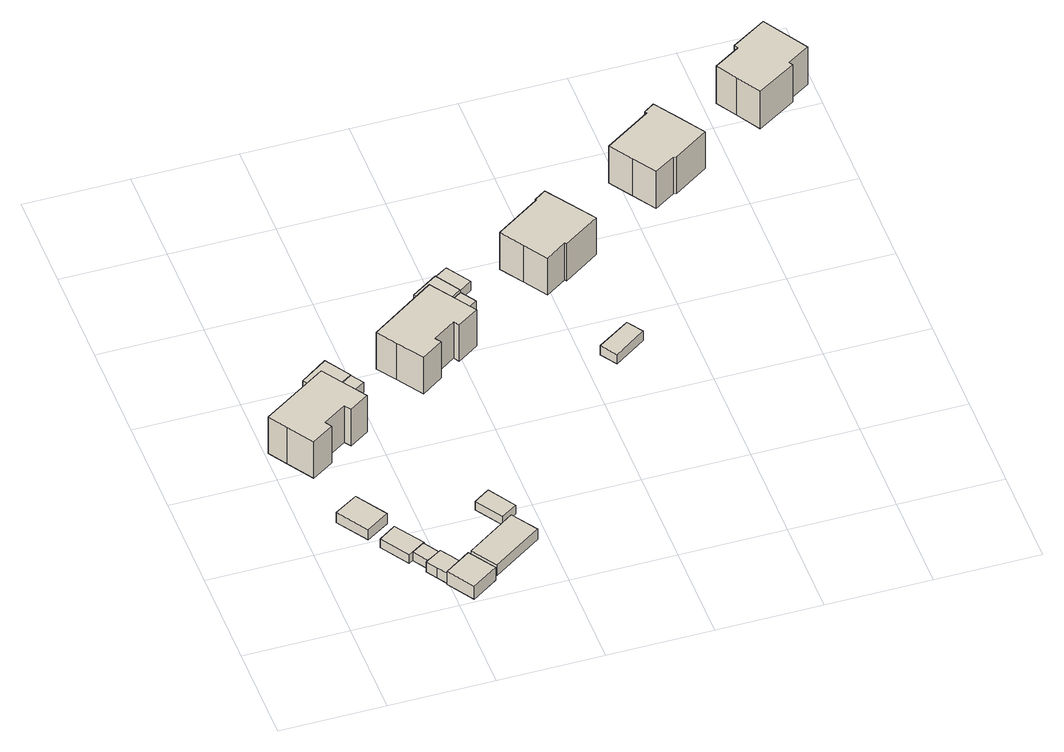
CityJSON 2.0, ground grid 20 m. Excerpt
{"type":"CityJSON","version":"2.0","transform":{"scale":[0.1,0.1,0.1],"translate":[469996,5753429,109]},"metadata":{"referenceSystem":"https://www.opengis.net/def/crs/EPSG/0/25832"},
"CityObjects":{
"building1":{"type":"Building","attributes":{"Gemeindeschluessel":"05711000","BezugspunktDach":"2000","function":"51009_1610","measuredHeight":2.39},"address":[{"country":"Germany"}],"geometry":[{"type":"Solid","lod":"1","boundaries":[[[[0,1,2,3]],[[4,5,6,7]],[[4,7,3,2]],[[5,4,2,1]],[[6,5,1,0]],[[7,6,0,3]]]]}]},
"building2":{"type":"Building","attributes":{"Gemeindeschluessel":"05711000","BezugspunktDach":"2000","function":"31001_9998","measuredHeight":2.04},"address":[{"country":"Germany","locality":"Bielefeld","thoroughfareNumber":"14","thoroughfareName":"Rudolf-Hardt-Weg"}],"geometry":[{"type":"Solid","lod":"1","boundaries":[[[[8,9,10,11,12,13]],[[14,15,16,17,18,19]],[[14,19,13,12]],[[15,14,12,11]],[[16,15,11,10]],[[17,16,10,9]],[[18,17,9,8]],[[19,18,8,13]]]]}]},
"building3":{"type":"Building","attributes":{"Gemeindeschluessel":"05711000","BezugspunktDach":"2000","function":"31001_9998","measuredHeight":2.04},"address":[{"country":"Germany","locality":"Bielefeld","thoroughfareNumber":"14","thoroughfareName":"Rudolf-Hardt-Weg"}],"geometry":[{"type":"Solid","lod":"1","boundaries":[[[[8,13,20,21]],[[22,19,18,23]],[[22,23,21,20]],[[19,22,20,13]],[[18,19,13,8]],[[23,18,8,21]]]]}]},
"building4":{"type":"Building","attributes":{"Gemeindeschluessel":"05711000","BezugspunktDach":"2000","function":"51009_1610","measuredHeight":2.69},"address":[{"country":"Germany"}],"geometry":[{"type":"Solid","lod":"1","boundaries":[[[[24,25,26,27,28,29,30,31]],[[32,33,34,35,36,37,38,39]],[[32,39,31,30]],[[33,32,30,29]],[[34,33,29,28]],[[35,34,28,27]],[[36,35,27,26]],[[37,36,26,25]],[[38,37,25,24]],[[39,38,24,31]]]]}]},
"building5":{"type":"Building","attributes":{"Gemeindeschluessel":"05711000","BezugspunktDach":"2000","function":"31001_1010","measuredHeight":10.64},"address":[{"country":"Germany","locality":"Bielefeld","thoroughfareNumber":"14","thoroughfareName":"Rudolf-Hardt-Weg"}],"geometry":[{"type":"Solid","lod":"1","boundaries":[[[[40,41,42,43,44,45,46,47,48,49]],[[50,51,52,53,54,55,56,57,58,59]],[[50,59,49,48]],[[51,50,48,47]],[[52,51,47,46]],[[53,52,46,45]],[[54,53,45,44]],[[55,54,44,43]],[[56,55,43,42]],[[57,56,42,41]],[[58,57,41,40]],[[59,58,40,49]]]]}]},
"building6":{"type":"Building","attributes":{"Gemeindeschluessel":"05711000","BezugspunktDach":"2000","function":"31001_9998","measuredHeight":4.06},"address":[{"country":"Germany","locality":"Bielefeld","thoroughfareNumber":"14","thoroughfareName":"Rudolf-Hardt-Weg"}],"geometry":[{"type":"Solid","lod":"1","boundaries":[[[[60,61,62,63]],[[64,65,66,67]],[[64,67,63,62]],[[65,64,62,61]],[[66,65,61,60]],[[67,66,60,63]]]]}]},
"building7":{"type":"Building","attributes":{"Gemeindeschluessel":"05711000","BezugspunktDach":"2000","function":"31001_2460","measuredHeight":2.47},"address":[{"country":"Germany","locality":"Bielefeld","thoroughfareNumber":"14","thoroughfareName":"Rudolf-Hardt-Weg"}],"geometry":[{"type":"Solid","lod":"1","boundaries":[[[[68,69,70,71]],[[72,73,74,75]],[[72,75,71,70]],[[73,72,70,69]],[[74,73,69,68]],[[75,74,68,71]]]]}]},
"building8":{"type":"Building","attributes":{"Gemeindeschluessel":"05711000","BezugspunktDach":"2000","function":"31001_9998","measuredHeight":2.33},"address":[{"country":"Germany","locality":"Bielefeld","thoroughfareNumber":"14","thoroughfareName":"Rudolf-Hardt-Weg"}],"geometry":[{"type":"Solid","lod":"1","boundaries":[[[[76,77,78,79]],[[80,72,75,81]],[[80,81,79,78]],[[72,80,78,77]],[[75,72,77,76]],[[81,75,76,79]]]]}]},
"building9":{"type":"Building","attributes":{"Gemeindeschluessel":"05711000","BezugspunktDach":"2000","function":"31001_9998","measuredHeight":2.42},"address":[{"country":"Germany","locality":"Bielefeld","thoroughfareNumber":"14","thoroughfareName":"Rudolf-Hardt-Weg"}],"geometry":[{"type":"Solid","lod":"1","boundaries":[[[[82,83,84,85]],[[86,87,88,89]],[[86,89,85,84]],[[87,86,84,83]],[[88,87,83,82]],[[89,88,82,85]]]]}]},
"building10":{"type":"Building","attributes":{"Gemeindeschluessel":"05711000","BezugspunktDach":"2000","function":"31001_9998","measuredHeight":2.04},"address":[{"country":"Germany","locality":"Bielefeld","thoroughfareNumber":"14","thoroughfareName":"Rudolf-Hardt-Weg"}],"geometry":[{"type":"Solid","lod":"1","boundaries":[[[[90,91,92,93]],[[94,95,96,97]],[[94,97,93,92]],[[95,94,92,91]],[[96,95,91,90]],[[97,96,90,93]]]]}]},
"building11":{"type":"Building","attributes":{"Gemeindeschluessel":"05711000","BezugspunktDach":"2000","function":"31001_1010","measuredHeight":10.65},"address":[{"country":"Germany","locality":"Bielefeld","thoroughfareNumber":"16","thoroughfareName":"Rudolf-Hardt-Weg"}],"geometry":[{"type":"Solid","lod":"1","boundaries":[[[[98,99,100,101,102,103,104,105,106,107]],[[108,109,110,111,112,113,114,115,116,117]],[[108,117,107,106]],[[109,108,106,105]],[[110,109,105,104]],[[111,110,104,103]],[[112,111,103,102]],[[113,112,102,101]],[[114,113,101,100]],[[115,114,100,99]],[[116,115,99,98]],[[117,116,98,107]]]]}]},
"building12":{"type":"Building","attributes":{"Gemeindeschluessel":"05711000","BezugspunktDach":"2000","function":"31001_2460","measuredHeight":2.47},"address":[{"country":"Germany","locality":"Bielefeld","thoroughfareNumber":"16","thoroughfareName":"Rudolf-Hardt-Weg"}],"geometry":[{"type":"Solid","lod":"1","boundaries":[[[[118,119,120,121]],[[122,123,124,125]],[[122,125,121,120]],[[123,122,120,119]],[[124,123,119,118]],[[125,124,118,121]]]]}]},
"building13":{"type":"Building","attributes":{"Gemeindeschluessel":"05711000","BezugspunktDach":"2000","function":"31001_9998","measuredHeight":2.41},"address":[{"country":"Germany","locality":"Bielefeld","thoroughfareNumber":"16","thoroughfareName":"Rudolf-Hardt-Weg"}],"geometry":[{"type":"Solid","lod":"1","boundaries":[[[[126,127,128,129]],[[130,131,132,133]],[[130,133,129,128]],[[131,130,128,127]],[[132,131,127,126]],[[133,132,126,129]]]]}]},
"building14":{"type":"Building","attributes":{"Gemeindeschluessel":"05711000","BezugspunktDach":"2000","function":"51009_1611","measuredHeight":2.21},"address":[{"country":"Germany"}],"geometry":[{"type":"Solid","lod":"1","boundaries":[[[[134,135,136,137]],[[125,124,138,139]],[[125,139,137,136]],[[124,125,136,135]],[[138,124,135,134]],[[139,138,134,137]]]]}]},
"building15":{"type":"Building","attributes":{"Gemeindeschluessel":"05711000","BezugspunktDach":"2000","function":"31001_9998","measuredHeight":2.22},"address":[{"country":"Germany","locality":"Bielefeld","thoroughfareNumber":"18","thoroughfareName":"Rudolf-Hardt-Weg"}],"geometry":[{"type":"Solid","lod":"1","boundaries":[[[[140,141,142,143]],[[144,145,146,147]],[[144,147,143,142]],[[145,144,142,141]],[[146,145,141,140]],[[147,146,140,143]]]]}]},
"building16":{"type":"Building","attributes":{"Gemeindeschluessel":"05711000","BezugspunktDach":"2000","function":"31001_1010","measuredHeight":10.75},"address":[{"country":"Germany","locality":"Bielefeld","thoroughfareNumber":"18","thoroughfareName":"Rudolf-Hardt-Weg"}],"geometry":[{"type":"Solid","lod":"1","boundaries":[[[[148,149,150,151,152,153,154,155,156,157]],[[158,159,160,161,162,163,164,165,166,167]],[[158,167,157,156]],[[159,158,156,155]],[[160,159,155,154]],[[161,160,154,153]],[[162,161,153,152]],[[163,162,152,151]],[[164,163,151,150]],[[165,164,150,149]],[[166,165,149,148]],[[167,166,148,157]]]]}]},
"building17":{"type":"Building","attributes":{"Gemeindeschluessel":"05711000","BezugspunktDach":"2000","function":"31001_1010","measuredHeight":10.68},"address":[{"country":"Germany","locality":"Bielefeld","thoroughfareNumber":"20","thoroughfareName":"Rudolf-Hardt-Weg"}],"geometry":[{"type":"Solid","lod":"1","boundaries":[[[[168,169,170,171,172,173,174,175,176,177]],[[178,179,180,181,182,183,184,185,186,187]],[[178,187,177,176]],[[179,178,176,175]],[[180,179,175,174]],[[181,180,174,173]],[[182,181,173,172]],[[183,182,172,171]],[[184,183,171,170]],[[185,184,170,169]],[[186,185,169,168]],[[187,186,168,177]]]]}]},
"building18":{"type":"Building","attributes":{"Gemeindeschluessel":"05711000","BezugspunktDach":"2000","function":"31001_1010","measuredHeight":10.93},"address":[{"country":"Germany","locality":"Bielefeld","thoroughfareNumber":"22","thoroughfareName":"Rudolf-Hardt-Weg"}],"geometry":[{"type":"Solid","lod":"1","boundaries":[[[[188,189,190,191,192,193,194,195,196,197]],[[198,199,200,201,202,203,204,205,206,207]],[[198,207,197,196]],[[199,198,196,195]],[[200,199,195,194]],[[201,200,194,193]],[[202,201,193,192]],[[203,202,192,191]],[[204,203,191,190]],[[205,204,190,189]],[[206,205,189,188]],[[207,206,188,197]]]]}]}
},
"vertices":[
[107,291,36],[62,263,36],[101,204,36],[145,232,36],[101,204,12],[62,263,12],[107,291,12],[145,232,12],
[183,148,30],[185,149,30],[149,204,30],[115,181,30],[150,127,30],[158,132,30],[150,127,10],[115,181,10],[149,204,10],[185,149,10],[183,148,10],[158,132,10],
[178,102,30],[202,118,30],[178,102,10],[202,118,10],
[217,99,33],[204,118,33],[184,106,33],[178,102,33],[172,98,33],[185,78,33],[198,58,33],[229,79,33],[198,58,9],[185,78,9],[172,98,9],[178,102,9],[184,106,9],[204,118,9],[217,99,9],[229,79,9],
[153,508,102],[129,544,102],[5,463,102],[28,427,102],[60,378,102],[102,405,102],[94,418,102],[139,447,102],[147,435,102],[185,459,102],[147,435,15],[139,447,15],[94,418,15],[102,405,15],[60,378,15],[28,427,15],[5,463,15],[129,544,15],[153,508,15],[185,459,15],
[246,90,40],[196,57,40],[229,6,40],[279,40,40],[229,6,9],[196,57,9],[246,90,9],[279,40,9],
[164,628,40],[111,592,40],[142,545,40],[195,580,40],[142,545,15],[111,592,15],[164,628,15],[195,580,15],
[195,580,39],[142,545,39],[158,521,39],[211,556,39],[158,521,15],[211,556,15],
[349,163,34],[254,99,34],[286,51,34],[381,114,34],[286,51,9],[254,99,9],[349,163,9],[381,114,9],
[332,238,31],[302,218,31],[335,167,31],[365,186,31],[335,167,10],[302,218,10],[332,238,10],[365,186,10],
[401,653,102],[376,690,102],[250,605,102],[275,568,102],[308,519,102],[350,547,102],[342,558,102],[386,588,102],[393,577,102],[434,604,102],[393,577,15],[386,588,15],[342,558,15],[350,547,15],[308,519,15],[275,568,15],[250,605,15],[376,690,15],[401,653,15],[434,604,15],
[413,768,41],[362,735,41],[393,688,41],[443,721,41],[393,688,17],[362,735,17],[413,768,17],[443,721,17],
[442,717,39],[418,701,39],[437,672,39],[461,688,39],[437,672,17],[418,701,17],[442,717,17],[461,688,17],
[438,784,39],[413,768,39],[443,721,39],[468,738,39],[438,784,17],[468,738,17],
[692,555,38],[630,514,38],[650,483,38],[712,525,38],[650,483,16],[630,514,16],[692,555,16],[712,525,16],
[670,800,107],[639,845,107],[617,830,107],[618,828,107],[532,771,107],[561,727,107],[590,683,107],[630,710,107],[633,706,107],[702,753,107],[633,706,19],[630,710,19],[590,683,19],[561,727,19],[532,771,19],[618,828,19],[617,830,19],[639,845,19],[670,800,19],[702,753,19],
[919,943,109],[887,991,109],[866,977,109],[869,973,109],[780,915,109],[809,871,109],[837,828,109],[877,853,109],[883,852,109],[950,896,109],[883,852,21],[877,853,21],[837,828,21],[809,871,21],[780,915,21],[869,973,21],[866,977,21],[887,991,21],[919,943,21],[950,896,21],
[1143,1013,111],[1186,1040,111],[1162,1079,111],[1133,1126,111],[1066,1084,111],[1070,1076,111],[1020,1045,111],[1044,1006,111],[1072,960,111],[1147,1006,111],[1072,960,22],[1044,1006,22],[1020,1045,22],[1070,1076,22],[1066,1084,22],[1133,1126,22],[1162,1079,22],[1186,1040,22],[1143,1013,22],[1147,1006,22]
]}
